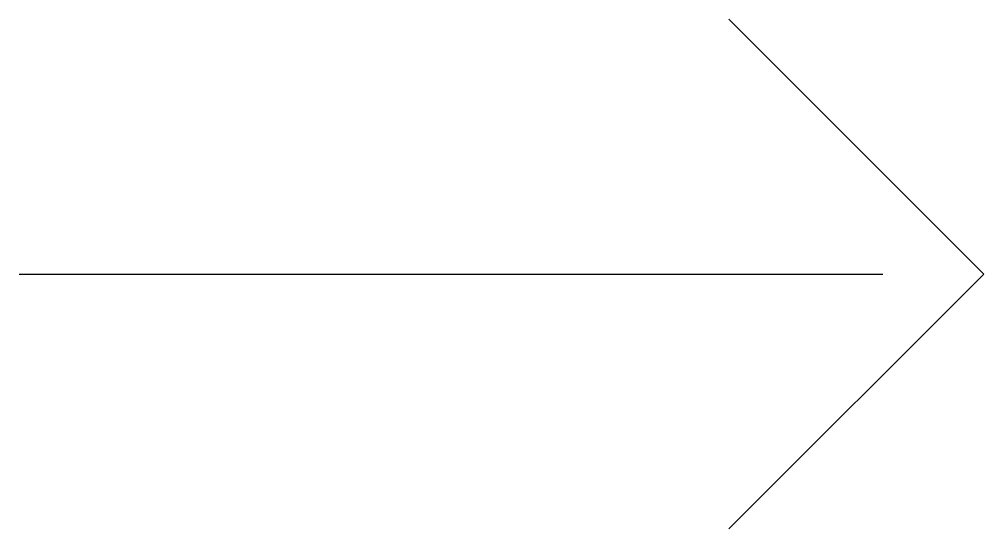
# Model space of a CAD drawing. Header units: millimetres. Extents: x 0 to 1.34, y -0.35 to 0.35.
import ezdxf

# ---------------------------------------------------------------- set-up
doc = ezdxf.new("R2010")
doc.units = ezdxf.units.MM

msp = doc.modelspace()

# ---------------------------------------------------------------- linework, layer by layer
at = {"color": 0}
for p, q in [((1.3376, 0), (0.984, 0.3536)), ((0, 0), (1.1977, 0)), ((1.3376, 0), (0.984, -0.3536))]:
    msp.add_line(p, q, dxfattribs=at)

doc.saveas('drawing.dxf')
